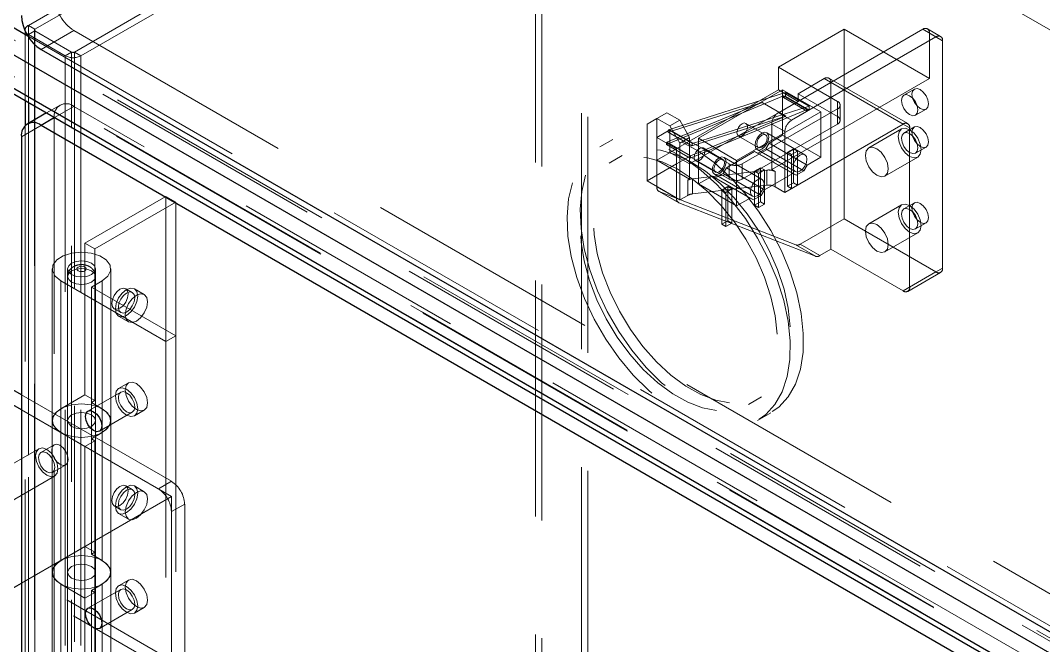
# Model space of a CAD drawing. Header units: millimetres. Extents: x 108 to 5832, y 144 to 4056.
# Drawn here: x 4490.5 to 4600.6, y 3018.4 to 3085.7 of the extents above; entities that cross this region are included whole.
import ezdxf

# ---------------------------------------------------------------- set-up
doc = ezdxf.new("R2010")
doc.units = ezdxf.units.MM
doc.header["$LTSCALE"] = 20
doc.linetypes.add('HIDDEN', pattern=[1.905, 1.27, -0.635])

msp = doc.modelspace()

# ---------------------------------------------------------------- linework, layer by layer
at = {"color": 1, "linetype": 'HIDDEN', "lineweight": 18}
for p, q in [((5280.16, 2692.82), (4363.46, 3222.02)), ((5214.25, 2665.06), (4302.79, 3191.24)), ((4302.93, 3191.48), (5214.4, 2665.31)), ((4302.79, 3187.65), (5214.25, 2661.47)), ((4302.83, 3187.56), (5214.3, 2661.38)), ((5214.4, 2661.39), (4302.93, 3187.57)), ((5214.4, 2660.08), (4302.23, 3186.67)), ((4545.9, 3116.7), (4491.31, 3085.19)), ((4546.6, 3116.29), (4492.02, 3084.78)), ((4545.9, 2994.22), (4545.9, 3116.7)), ((4546.6, 2993.81), (4546.6, 3116.29)), ((4496.26, 3082.33), (4550.85, 3113.84)), ((4496.96, 3081.92), (4551.55, 3113.44)), ((4550.85, 3113.84), (4550.85, 2991.36)), ((4551.55, 3113.44), (4551.55, 2990.95)), ((4363.46, 3099.54), (5280.16, 2570.34)), ((4364.17, 3097.82), (5280.16, 2569.03)), ((5280.16, 2565.11), (4364.17, 3093.9)), ((5280.16, 2563.81), (4363.46, 3093)), ((4490.96, 3084.7), (4490.96, 3077.11)), ((4492.02, 3084.78), (4491.31, 3085.19)), ((4491.31, 2962.71), (4491.31, 3085.19)), ((4492.02, 3084.62), (4491.31, 3084.21)), ((4491.96, 3084.7), (4491.96, 2962.22)), ((4492.02, 2962.3), (4492.02, 3084.78)), ((4495.97, 3082.33), (4492.02, 3084.62)), ((4492.02, 3084.62), (4492.02, 2962.13)), ((4492.69, 3082.6), (4496.22, 3084.64)), ((4496.22, 3084.64), (4668.76, 2985.04)), ((4579.13, 3084.78), (4572.06, 3080.7)), ((4587.62, 3084.78), (4572.06, 3075.8)), ((4579.13, 3084.78), (4588.32, 3079.47)), ((4579.13, 3084.78), (4579.13, 3064.36)), ((4589.03, 3083.96), (4587.62, 3084.78)), ((4589.53, 3084.01), (4588.12, 3084.83)), ((4588.32, 3084.37), (4589.74, 3083.55)), ((4588.32, 3079.47), (4588.32, 3084.37)), ((4491.24, 3084.08), (4666.66, 2982.82)), ((4495.27, 3081.92), (4491.31, 3084.21)), ((4491.31, 3084.21), (4491.31, 3076.9)), ((4573.47, 3074.98), (4589.03, 3083.96)), ((4589.74, 3083.55), (4589.74, 3059.06)), ((4495.97, 3082.33), (4495.27, 3081.92)), ((4495.97, 2959.85), (4495.97, 3082.33)), ((4496.26, 3082.33), (4496.96, 3081.92)), ((4496.26, 3082.33), (4496.26, 2959.85)), ((4495.27, 3081.92), (4495.27, 2959.44)), ((4496.96, 3081.92), (4496.96, 2959.44)), ((4578.42, 3077.02), (4572.06, 3080.7)), ((4572.06, 3078.25), (4572.06, 3080.7)), ((4588.32, 3079.47), (4571.35, 3069.67)), ((4577.01, 3079.47), (4574.18, 3077.84)), ((4577.01, 3079.47), (4585.49, 3074.57)), ((4585.99, 3074.62), (4577.51, 3079.52)), ((4577.72, 3061.1), (4577.72, 3079.06)), ((4586.2, 3074.16), (4577.72, 3079.06)), ((4560.25, 3073.96), (4572.84, 3077.96)), ((4572.06, 3078.25), (4560.39, 3071.51)), ((4563.47, 3073.04), (4572.52, 3078.27)), ((4574.18, 3077.02), (4572.06, 3078.25)), ((4572.52, 3078.27), (4576.62, 3075.9)), ((4572.52, 3078.27), (4572.52, 3073.37)), ((4572.84, 3077.96), (4575.38, 3076.49)), ((4572.84, 3077.96), (4572.84, 3077.55)), ((4574.18, 3077.02), (4574.18, 3077.84)), ((4578.42, 3075.39), (4574.18, 3077.84)), ((4586.71, 3078.35), (4585.58, 3077.7)), ((4572.63, 3077.62), (4560.03, 3072.37)), ((4560.06, 3072.62), (4570.32, 3076.91)), ((4570.32, 3076.91), (4560.2, 3073.69)), ((4574.18, 3077.02), (4562.51, 3070.29)), ((4572.87, 3075.44), (4570.32, 3076.91)), ((4572.63, 3077.43), (4572.63, 3077.62)), ((4572.63, 3077.62), (4575.17, 3076.15)), ((4572.84, 3077.55), (4572.63, 3077.43)), ((4572.63, 3077.43), (4575.17, 3075.96)), ((4572.84, 3077.55), (4575.38, 3076.08)), ((4578.42, 3075.39), (4578.42, 3077.02)), ((4494.72, 3076.62), (4493.26, 3075.78)), ((4496.22, 3076.47), (4494.14, 3075.27)), ((4668.76, 2976.87), (4496.22, 3076.47)), ((4560.04, 3075.8), (4558.98, 3075.19)), ((4558.98, 3075.19), (4560.04, 3075.8)), ((4561.45, 3074.98), (4560.04, 3075.8)), ((4575.17, 3076.15), (4562.58, 3070.9)), ((4562.8, 3072.49), (4575.38, 3076.49)), ((4567.57, 3070.67), (4576.62, 3075.9)), ((4568.17, 3070.29), (4578.42, 3076.2)), ((4572.06, 3075.8), (4573.47, 3074.98)), ((4575.17, 3075.96), (4575.17, 3076.15)), ((4575.38, 3076.08), (4575.17, 3075.96)), ((4575.38, 3076.49), (4575.38, 3076.08)), ((4576.62, 3075.9), (4576.62, 3071)), ((4578.42, 3076.2), (4578.42, 3074.57)), ((4578.72, 3074.98), (4578.72, 3076.61)), ((4586.83, 3075.53), (4587.96, 3076.18)), ((4490.57, 3073.21), (4494.1, 3075.25)), ((4491.31, 3074.65), (4491.31, 2961.73)), ((4494.1, 3075.25), (4494.1, 2959.3)), ((4558.98, 3075.19), (4557.92, 3074.57)), ((4557.92, 3074.57), (4558.98, 3075.19)), ((4557.92, 3074.57), (4557.92, 3068.45)), ((4558.98, 3075.19), (4560.39, 3074.37)), ((4558.98, 3075.19), (4558.98, 3070.69)), ((4560.39, 3074.37), (4561.45, 3074.98)), ((4561.45, 3074.98), (4562.51, 3073.14)), ((4562.6, 3071.16), (4572.87, 3075.44)), ((4572.87, 3075.44), (4562.75, 3072.23)), ((4568.17, 3068.65), (4578.42, 3074.57)), ((4570.69, 3073.43), (4568.57, 3074.65)), ((4572.77, 3073.76), (4571.35, 3074.57)), ((4571.35, 3069.67), (4571.35, 3074.57)), ((4585.49, 3074.57), (4572.77, 3067.22)), ((4490.96, 3074.4), (4490.96, 2962.22)), ((4560.39, 3073.96), (4558.98, 3073.14)), ((4560.2, 3073.69), (4560.25, 3073.96)), ((4560.2, 3073.69), (4562.75, 3072.23)), ((4560.25, 3073.96), (4562.8, 3072.49)), ((4561.45, 3072.53), (4560.39, 3074.37)), ((4560.39, 3073.96), (4566.76, 3070.29)), ((4560.39, 3071.51), (4560.39, 3073.96)), ((4574.92, 3071.28), (4570.82, 3073.64)), ((4572.52, 3073.37), (4571.07, 3072.53)), ((4572.52, 3073.37), (4576.62, 3071)), ((4572.77, 3067.22), (4572.77, 3073.76)), ((4585.33, 3074.05), (4581.79, 3072)), ((4586.71, 3074.27), (4585.58, 3073.61)), ((4586.2, 3057.02), (4586.2, 3074.16)), ((4554.25, 3072.93), (4552.83, 3072.12)), ((4561.1, 3071.92), (4558.98, 3073.14)), ((4560.03, 3072.37), (4560.06, 3072.62)), ((4560.03, 3072.37), (4562.58, 3070.9)), ((4560.06, 3072.62), (4562.6, 3071.16)), ((4562.51, 3073.14), (4561.45, 3072.53)), ((4561.45, 3072.53), (4561.45, 3066.41)), ((4562.51, 3073.14), (4562.51, 3068.65)), ((4562.75, 3072.23), (4562.8, 3072.49)), ((4563.47, 3073.04), (4567.57, 3070.67)), ((4563.47, 3068.14), (4563.47, 3073.04)), ((4567.77, 3073.27), (4569.89, 3072.04)), ((4571.07, 3072.53), (4570.72, 3071.92)), ((4575.17, 3070.16), (4571.07, 3072.53)), ((4555.25, 3071.2), (4553.83, 3070.38)), ((4558.98, 3070.69), (4561.1, 3071.92)), ((4560.39, 3071.51), (4562.51, 3070.29)), ((4561.1, 3071.92), (4561.1, 3070.29)), ((4562.58, 3070.9), (4562.6, 3071.16)), ((4566.1, 3070.77), (4563.97, 3072)), ((4569.51, 3071.63), (4566.47, 3069.88)), ((4573.62, 3069.26), (4569.51, 3071.63)), ((4569.87, 3071.43), (4569.51, 3071.63)), ((4569.77, 3071.83), (4573.87, 3069.46)), ((4570.72, 3071.92), (4569.87, 3071.43)), ((4573.97, 3069.06), (4569.87, 3071.43)), ((4574.82, 3069.55), (4570.72, 3071.92)), ((4573.05, 3071.55), (4573.69, 3071.92)), ((4573.05, 3067.88), (4573.05, 3071.55)), ((4573.05, 3071.55), (4573.47, 3071.31)), ((4573.47, 3071.31), (4574.11, 3071.67)), ((4573.47, 3067.63), (4573.47, 3071.31)), ((4573.69, 3071.92), (4573.69, 3068.24)), ((4573.69, 3071.92), (4574.11, 3071.67)), ((4574.11, 3071.67), (4574.11, 3068)), ((4586.83, 3071.45), (4587.96, 3072.1)), ((4561.1, 3070.29), (4557.92, 3068.45)), ((4562.51, 3068.65), (4558.98, 3070.69)), ((4558.98, 3070.69), (4558.98, 3067.81)), ((4562.51, 3071.1), (4561.1, 3070.29)), ((4561.1, 3066.58), (4561.1, 3070.29)), ((4562.51, 3071.1), (4566.76, 3068.65)), ((4563.17, 3070.61), (4565.3, 3069.39)), ((4570.32, 3068.62), (4566.22, 3070.99)), ((4566.76, 3070.29), (4566.76, 3068.65)), ((4567.57, 3065.77), (4567.57, 3070.67)), ((4568.17, 3068.65), (4568.17, 3070.29)), ((4575.17, 3070.16), (4574.82, 3069.55)), ((4576.62, 3071), (4575.17, 3070.16)), ((4583.54, 3068.97), (4587.08, 3071.01)), ((4562.81, 3068.69), (4570.83, 3069.61)), ((4564.92, 3068.98), (4563.47, 3068.14)), ((4569.02, 3066.61), (4564.92, 3068.98)), ((4565.27, 3068.77), (4564.92, 3068.98)), ((4565.17, 3069.17), (4569.27, 3066.8)), ((4566.12, 3069.26), (4565.27, 3068.77)), ((4566.47, 3069.88), (4566.12, 3069.26)), ((4570.22, 3066.9), (4566.12, 3069.26)), ((4570.57, 3067.51), (4566.47, 3069.88)), ((4569.51, 3069.51), (4570.15, 3069.88)), ((4569.51, 3065.84), (4569.51, 3069.51)), ((4569.51, 3069.51), (4569.94, 3069.26)), ((4569.94, 3069.26), (4570.57, 3069.63)), ((4569.94, 3065.59), (4569.94, 3069.26)), ((4570.15, 3069.88), (4570.15, 3066.2)), ((4570.15, 3069.88), (4570.57, 3069.63)), ((4570.57, 3069.63), (4570.57, 3065.96)), ((4573.62, 3069.26), (4570.57, 3067.51)), ((4570.83, 3067.98), (4570.83, 3069.61)), ((4571.35, 3069.67), (4571.73, 3069.46)), ((4571.73, 3069.46), (4571.73, 3067.82)), ((4573.97, 3069.06), (4573.62, 3069.26)), ((4574.82, 3069.55), (4573.97, 3069.06)), ((4557.92, 3068.45), (4561.45, 3066.41)), ((4562.3, 3068.53), (4562.51, 3068.65)), ((4562.3, 3066.9), (4562.3, 3068.53)), ((4562.81, 3068.69), (4562.81, 3067.05)), ((4570.83, 3067.98), (4562.81, 3067.05)), ((4563.47, 3068.14), (4567.57, 3065.77)), ((4569.37, 3066.41), (4565.27, 3068.77)), ((4565.98, 3067.47), (4566.61, 3067.84)), ((4566.61, 3067.84), (4566.61, 3064.16)), ((4566.61, 3067.84), (4567.04, 3067.59)), ((4572.77, 3067.22), (4571.73, 3067.82)), ((4573.69, 3068.24), (4573.05, 3067.88)), ((4573.05, 3067.88), (4573.47, 3067.63)), ((4574.11, 3068), (4573.47, 3067.63)), ((4573.69, 3068.24), (4574.11, 3068)), ((4506.12, 3066.79), (4497.39, 3061.75)), ((4506.12, 3066.79), (4507.18, 3066.18)), ((4506.12, 3051.16), (4506.12, 3066.79)), ((4558.98, 3067.81), (4561.1, 3066.58)), ((4559.19, 3067.35), (4561.31, 3066.13)), ((4561.35, 3066.1), (4559.23, 3067.33)), ((4573.95, 3061.56), (4559.23, 3067.33)), ((4562.3, 3066.9), (4561.45, 3066.41)), ((4565.98, 3063.79), (4565.98, 3067.47)), ((4565.98, 3067.47), (4566.4, 3067.22)), ((4566.4, 3067.22), (4567.04, 3067.59)), ((4566.4, 3063.55), (4566.4, 3067.22)), ((4567.04, 3067.59), (4567.04, 3063.92)), ((4570.22, 3066.9), (4569.37, 3066.41)), ((4570.57, 3067.51), (4570.22, 3066.9)), ((4507.18, 3066.18), (4498.45, 3061.14)), ((4507.18, 3051.77), (4507.18, 3066.18)), ((4576.07, 3060.34), (4561.35, 3066.1)), ((4569.02, 3066.61), (4567.57, 3065.77)), ((4569.37, 3066.41), (4569.02, 3066.61)), ((4570.15, 3066.2), (4569.51, 3065.84)), ((4569.51, 3065.84), (4569.94, 3065.59)), ((4570.57, 3065.96), (4569.94, 3065.59)), ((4570.15, 3066.2), (4570.57, 3065.96)), ((4585.33, 3065.88), (4581.79, 3063.84)), ((4586.71, 3066.1), (4585.58, 3065.45)), ((4566.61, 3064.16), (4565.98, 3063.79)), ((4565.98, 3063.79), (4566.4, 3063.55)), ((4567.04, 3063.92), (4566.4, 3063.55)), ((4566.61, 3064.16), (4567.04, 3063.92)), ((4579.13, 3064.36), (4574.4, 3061.64)), ((4579.13, 3064.36), (4589.03, 3058.65)), ((4586.83, 3063.28), (4587.96, 3063.93)), ((4583.54, 3060.81), (4587.08, 3062.85)), ((4497.39, 3061.75), (4498.45, 3061.14)), ((4497.39, 3061.75), (4497.39, 3045.42)), ((4573.95, 3061.56), (4576.07, 3060.34)), ((4576.53, 3060.41), (4574.4, 3061.64)), ((4498.45, 3061.14), (4498.45, 3044.81)), ((4576.53, 3060.41), (4577.72, 3061.1)), ((4577.72, 3061.1), (4585.49, 3056.61)), ((4586.2, 3057.02), (4589.74, 3059.06)), ((4493.89, 3058.98), (4493.89, 3042.65)), ((4495.54, 3058.98), (4495.54, 3042.65)), ((4495.54, 3058.16), (4495.54, 2978.14)), ((4498.54, 3042.65), (4498.54, 3058.98)), ((4498.54, 2978.14), (4498.54, 3058.16)), ((4500.19, 3042.65), (4500.19, 3058.98)), ((4589.03, 3058.65), (4585.49, 3056.61)), ((4585.99, 3056.56), (4589.53, 3058.6)), ((4494.81, 3041.36), (4494.81, 3057.69)), ((4494.81, 3057.69), (4506.12, 3051.16)), ((4498.1, 3057.02), (4499.26, 3057.69)), ((4498.1, 3057.02), (4507.18, 3051.77)), ((4498.1, 3040.69), (4498.1, 3057.02)), ((4499.26, 3057.69), (4499.26, 3041.36)), ((4502.5, 3056.45), (4501.8, 3056.85)), ((4503.79, 3056.22), (4502.73, 3056.84)), ((4500.55, 3054.69), (4501.25, 3054.28)), ((4501.03, 3053.89), (4502.09, 3053.28)), ((4506.12, 3051.16), (4507.18, 3051.77)), ((4507.18, 3051.77), (4507.18, 2970.12)), ((4506.12, 3051.16), (4506.12, 2969.51)), ((4502.09, 3046.71), (4501.03, 3046.1)), ((4506.72, 3036.11), (4490.57, 3045.44)), ((4497.39, 3045.42), (4494.81, 3043.93)), ((4497.39, 3045.42), (4498.45, 3044.81)), ((4501.25, 3045.71), (4497.72, 3043.67)), ((4498.45, 3044.81), (4498.1, 3044.61)), ((4568.83, 3044.4), (4570.24, 3045.22)), ((4506.72, 3034.48), (4490.57, 3043.81)), ((4505.31, 3035.29), (4490.57, 3043.81)), ((4494.81, 3043.93), (4494.81, 3027.6)), ((4498.1, 3044.61), (4499.26, 3043.93)), ((4499.26, 3027.6), (4499.26, 3043.93)), ((4502.73, 3043.16), (4503.79, 3043.77)), ((4493.89, 3042.65), (4493.89, 3026.32)), ((4495.54, 3042.65), (4495.54, 3026.32)), ((4498.54, 3026.32), (4498.54, 3042.65)), ((4498.97, 3041.5), (4502.5, 3043.55)), ((4500.19, 3026.32), (4500.19, 3042.65)), ((4569.83, 3042.67), (4571.24, 3043.49)), ((4497.39, 3039.87), (4494.81, 3041.36)), ((4497.39, 3039.87), (4498.45, 3040.48)), ((4498.1, 3040.69), (4499.26, 3041.36)), ((4498.45, 3040.48), (4498.1, 3040.69)), ((4498.1, 3040.69), (4498.1, 3028.28)), ((4498.45, 3024.15), (4498.45, 3040.48)), ((4492.44, 3039.62), (4477.16, 3030.81)), ((4494.08, 3040.05), (4492.66, 3039.23)), ((4497.39, 3023.54), (4497.39, 3039.87)), ((4493.91, 3037.07), (4495.33, 3037.89)), ((4478.86, 3027.86), (4494.14, 3036.68)), ((4505.31, 3035.29), (4506.72, 3036.11)), ((4502.5, 3035.22), (4501.8, 3035.62)), ((4503.79, 3034.99), (4502.73, 3035.61)), ((4490.57, 3025.15), (4506.72, 3034.48)), ((4506.72, 2977.32), (4506.72, 3034.48)), ((4500.55, 3033.46), (4501.25, 3033.05)), ((4501.03, 3032.66), (4502.09, 3032.05)), ((4508.14, 3033.66), (4506.72, 3032.85)), ((4506.72, 3032.85), (4506.72, 2993.65)), ((4508.14, 3033.66), (4508.14, 2994.47)), ((4494.81, 3027.6), (4497.39, 3029.09)), ((4497.39, 3029.09), (4498.45, 3028.48)), ((4498.1, 3028.28), (4498.45, 3028.48)), ((4498.1, 3028.28), (4499.26, 3027.6)), ((4493.89, 3026.32), (4493.89, 3009.99)), ((4495.54, 3026.32), (4495.54, 3009.99)), ((4498.54, 3009.99), (4498.54, 3026.32)), ((4500.19, 3009.99), (4500.19, 3026.32)), ((4494.81, 3008.7), (4494.81, 3025.03)), ((4494.81, 3025.03), (4497.39, 3023.54)), ((4498.1, 3024.36), (4499.26, 3025.03)), ((4499.26, 3025.03), (4499.26, 3008.7)), ((4502.09, 3025.48), (4501.03, 3024.87)), ((4497.39, 3023.54), (4498.45, 3024.15)), ((4501.25, 3024.48), (4497.72, 3022.44)), ((4498.1, 3024.36), (4498.45, 3024.15)), ((4498.1, 3008.03), (4498.1, 3024.36)), ((4498.45, 3024.15), (4498.45, 3012.15)), ((4497.39, 3023.54), (4497.39, 3012.76)), ((4498.97, 3020.27), (4502.5, 3022.32)), ((4502.73, 3021.93), (4503.79, 3022.54))]:
    msp.add_line(p, q, dxfattribs=at)
at = {"color": 7, "linetype": 'Continuous', "lineweight": 25}
for p, q in [((4300.95, 3190.99), (5213.12, 2664.41)), ((4300.95, 3187.4), (5213.12, 2660.82)), ((4301.33, 3186.58), (5213.5, 2659.99)), ((4492.69, 3082.6), (4665.22, 2982.99)), ((4490.96, 3077.11), (4490.96, 3074.4)), ((4493.26, 3075.78), (4491.19, 3074.58)), ((4665.22, 2974.83), (4492.69, 3074.43)), ((4490.57, 3073.21), (4490.57, 2957.26)), ((4490.57, 3045.44), (4488.44, 3046.66)), ((4490.57, 3043.81), (4488.44, 3045.03)), ((4489.05, 3024.27), (4490.57, 3025.15))]:
    msp.add_line(p, q, dxfattribs=at)
at = {"color": 8, "linetype": 'Continuous', "lineweight": 25}
for p, q in [((4484.23, 3088.13), (4491.24, 3084.08)), ((4491.31, 3076.9), (4491.31, 3074.65)), ((4494.14, 3075.27), (4492.69, 3074.43))]:
    msp.add_line(p, q, dxfattribs=at)
at = {"color": 1, "linetype": 'HIDDEN', "lineweight": 18, "flags": 128}
for points in [[(4587.09, 3076.1), (4587.02, 3076.53), (4586.83, 3076.97), (4586.54, 3077.36), (4586.2, 3077.63), (4585.86, 3077.75), (4585.58, 3077.7), (4585.39, 3077.47), (4585.32, 3077.12), (4585.39, 3076.69), (4585.58, 3076.25), (4585.86, 3075.86), (4586.2, 3075.59), (4586.54, 3075.47), (4586.83, 3075.53), (4587.02, 3075.75), (4587.09, 3076.1)], [(4588.22, 3076.76), (4588.15, 3077.18), (4587.96, 3077.63), (4587.67, 3078.01), (4587.33, 3078.29), (4586.99, 3078.4), (4586.71, 3078.35), (4586.52, 3078.13), (4586.45, 3077.78), (4586.52, 3077.35), (4586.71, 3076.9), (4586.99, 3076.52), (4587.33, 3076.25), (4587.67, 3076.13), (4587.96, 3076.18), (4588.15, 3076.4), (4588.22, 3076.76)], [(4567.6, 3073.63), (4567.65, 3073.91), (4567.77, 3074.19), (4567.95, 3074.44), (4568.17, 3074.61), (4568.39, 3074.69), (4568.57, 3074.65), (4568.69, 3074.51), (4568.74, 3074.29), (4568.69, 3074.01), (4568.57, 3073.73), (4568.39, 3073.48), (4568.17, 3073.31), (4567.95, 3073.23), (4567.77, 3073.27), (4567.65, 3073.41), (4567.6, 3073.63)], [(4574.75, 3052.03), (4574.53, 3054.17), (4574.05, 3056.4), (4573.34, 3058.66), (4572.4, 3060.92), (4571.25, 3063.11), (4569.92, 3065.2), (4568.44, 3067.15), (4566.84, 3068.9), (4565.15, 3070.42), (4563.41, 3071.69), (4561.65, 3072.66), (4559.92, 3073.33), (4558.25, 3073.68), (4556.68, 3073.7), (4555.23, 3073.38), (4553.94, 3072.74), (4552.85, 3071.8), (4551.96, 3070.56), (4551.3, 3069.06), (4550.89, 3067.33), (4550.73, 3065.41), (4550.82, 3063.33), (4551.17, 3061.14), (4551.77, 3058.89), (4552.6, 3056.63), (4553.64, 3054.39), (4554.88, 3052.25), (4556.29, 3050.22), (4557.84, 3048.37), (4559.49, 3046.73), (4561.21, 3045.33), (4562.96, 3044.21), (4564.71, 3043.38), (4566.41, 3042.87), (4568.04, 3042.69), (4569.56, 3042.84), (4570.93, 3043.32), (4572.12, 3044.11), (4573.12, 3045.2), (4573.89, 3046.58), (4574.43, 3048.19), (4574.72, 3050.03), (4574.75, 3052.03)], [(4569.55, 3072.31), (4569.61, 3072.67), (4569.77, 3073.04), (4570.01, 3073.36), (4570.29, 3073.59), (4570.58, 3073.69), (4570.82, 3073.64), (4570.98, 3073.46), (4571.03, 3073.16), (4570.98, 3072.8), (4570.82, 3072.43), (4570.58, 3072.11), (4570.29, 3071.88), (4570.01, 3071.78), (4569.77, 3071.83), (4569.61, 3072.01), (4569.55, 3072.31)], [(4570.86, 3073.06), (4570.81, 3073.29), (4570.69, 3073.43), (4570.51, 3073.46), (4570.29, 3073.39), (4570.08, 3073.21), (4569.89, 3072.97), (4569.77, 3072.68), (4569.73, 3072.41), (4569.77, 3072.18), (4569.89, 3072.04), (4570.08, 3072.01), (4570.29, 3072.08), (4570.51, 3072.26), (4570.69, 3072.5), (4570.81, 3072.79), (4570.86, 3073.06)], [(4587.44, 3071.82), (4587.34, 3072.42), (4587.08, 3073.04), (4586.68, 3073.58), (4586.2, 3073.96), (4585.73, 3074.12), (4585.33, 3074.05), (4585.06, 3073.74), (4584.96, 3073.24), (4585.06, 3072.64), (4585.33, 3072.02), (4585.73, 3071.48), (4586.2, 3071.1), (4586.68, 3070.94), (4587.08, 3071.01), (4587.34, 3071.32), (4587.44, 3071.82)], [(4587.09, 3072.02), (4587.02, 3072.45), (4586.83, 3072.89), (4586.54, 3073.28), (4586.2, 3073.55), (4585.86, 3073.67), (4585.58, 3073.61), (4585.39, 3073.39), (4585.32, 3073.04), (4585.39, 3072.61), (4585.58, 3072.17), (4585.86, 3071.78), (4586.2, 3071.51), (4586.54, 3071.39), (4586.83, 3071.45), (4587.02, 3071.67), (4587.09, 3072.02)], [(4588.22, 3072.67), (4588.15, 3073.1), (4587.96, 3073.54), (4587.67, 3073.93), (4587.33, 3074.2), (4586.99, 3074.32), (4586.71, 3074.27), (4586.52, 3074.04), (4586.45, 3073.69), (4586.52, 3073.26), (4586.71, 3072.82), (4586.99, 3072.44), (4587.33, 3072.16), (4587.67, 3072.04), (4587.96, 3072.1), (4588.15, 3072.32), (4588.22, 3072.67)], [(4573.33, 3051.22), (4573.11, 3053.36), (4572.64, 3055.58), (4571.92, 3057.85), (4570.98, 3060.1), (4569.83, 3062.3), (4568.51, 3064.39), (4567.03, 3066.33), (4565.42, 3068.08), (4563.73, 3069.61), (4561.99, 3070.87), (4560.24, 3071.85), (4558.51, 3072.52), (4556.84, 3072.86), (4555.26, 3072.88), (4553.82, 3072.57), (4552.53, 3071.93), (4551.43, 3070.98), (4550.54, 3069.75), (4549.89, 3068.25), (4549.47, 3066.52), (4549.31, 3064.59), (4549.41, 3062.51), (4549.76, 3060.32), (4550.35, 3058.07), (4551.18, 3055.81), (4552.23, 3053.58), (4553.47, 3051.43), (4554.88, 3049.41), (4556.42, 3047.55), (4558.07, 3045.91), (4559.79, 3044.51), (4561.55, 3043.39), (4563.29, 3042.57), (4565, 3042.06), (4566.63, 3041.87), (4568.14, 3042.02), (4569.51, 3042.5), (4570.71, 3043.29), (4571.7, 3044.39), (4572.48, 3045.76), (4573.01, 3047.38), (4573.3, 3049.21), (4573.33, 3051.22)], [(4573.34, 3052.76), (4573.12, 3054.74), (4572.67, 3056.81), (4571.98, 3058.9), (4571.08, 3060.98), (4569.98, 3063), (4568.71, 3064.9), (4567.3, 3066.64), (4565.78, 3068.19), (4564.2, 3069.51), (4562.57, 3070.55), (4560.96, 3071.31), (4559.38, 3071.77), (4557.89, 3071.9), (4556.5, 3071.72), (4555.27, 3071.21), (4554.21, 3070.41), (4553.35, 3069.31), (4552.71, 3067.96), (4552.3, 3066.38), (4552.14, 3064.6), (4552.23, 3062.68), (4552.56, 3060.65), (4553.14, 3058.57), (4553.94, 3056.47), (4554.94, 3054.42), (4556.13, 3052.46), (4557.47, 3050.63), (4558.94, 3048.97), (4560.49, 3047.54), (4562.1, 3046.35), (4563.73, 3045.45), (4565.33, 3044.84), (4566.87, 3044.54), (4568.31, 3044.57), (4569.62, 3044.92), (4570.78, 3045.57), (4571.74, 3046.53), (4572.49, 3047.75), (4573.02, 3049.22), (4573.3, 3050.91), (4573.34, 3052.76)], [(4563.01, 3070.98), (4563.05, 3071.25), (4563.17, 3071.54), (4563.36, 3071.78), (4563.57, 3071.96), (4563.79, 3072.03), (4563.97, 3072), (4564.1, 3071.86), (4564.14, 3071.63), (4564.1, 3071.36), (4563.97, 3071.07), (4563.79, 3070.83), (4563.57, 3070.65), (4563.36, 3070.58), (4563.17, 3070.61), (4563.05, 3070.75), (4563.01, 3070.98)], [(4573.65, 3069.94), (4573.71, 3070.3), (4573.87, 3070.67), (4574.11, 3071), (4574.39, 3071.22), (4574.68, 3071.32), (4574.92, 3071.28), (4575.08, 3071.09), (4575.14, 3070.8), (4575.08, 3070.43), (4574.92, 3070.06), (4574.68, 3069.74), (4574.39, 3069.51), (4574.11, 3069.41), (4573.87, 3069.46), (4573.71, 3069.64), (4573.65, 3069.94)], [(4583.9, 3069.77), (4583.81, 3070.38), (4583.54, 3070.99), (4583.14, 3071.54), (4582.67, 3071.92), (4582.19, 3072.08), (4581.79, 3072), (4581.52, 3071.7), (4581.43, 3071.2), (4581.52, 3070.6), (4581.79, 3069.98), (4582.19, 3069.44), (4582.67, 3069.06), (4583.14, 3068.9), (4583.54, 3068.97), (4583.81, 3069.28), (4583.9, 3069.77)], [(4571.92, 3051.94), (4571.71, 3053.93), (4571.25, 3055.99), (4570.57, 3058.08), (4569.66, 3060.16), (4568.56, 3062.18), (4567.29, 3064.08), (4565.88, 3065.83), (4564.37, 3067.37), (4562.78, 3068.69), (4561.16, 3069.74), (4559.54, 3070.5), (4557.97, 3070.95), (4556.47, 3071.09), (4555.09, 3070.9), (4553.85, 3070.4), (4552.79, 3069.59), (4551.93, 3068.5), (4551.29, 3067.14), (4550.89, 3065.56), (4550.73, 3063.79), (4550.82, 3061.86), (4551.15, 3059.84), (4551.72, 3057.75), (4552.52, 3055.66), (4553.53, 3053.6), (4554.71, 3051.64), (4556.06, 3049.81), (4557.52, 3048.16), (4559.08, 3046.72), (4560.69, 3045.54), (4562.31, 3044.63), (4563.91, 3044.02), (4565.45, 3043.73), (4566.9, 3043.75), (4568.21, 3044.1), (4569.36, 3044.76), (4570.33, 3045.71), (4571.08, 3046.94), (4571.6, 3048.41), (4571.89, 3050.09), (4571.92, 3051.94)], [(4564.95, 3069.65), (4565.01, 3070.01), (4565.17, 3070.38), (4565.41, 3070.71), (4565.7, 3070.94), (4565.98, 3071.04), (4566.22, 3070.99), (4566.38, 3070.81), (4566.44, 3070.51), (4566.38, 3070.15), (4566.22, 3069.78), (4565.98, 3069.45), (4565.7, 3069.22), (4565.41, 3069.13), (4565.17, 3069.17), (4565.01, 3069.36), (4564.95, 3069.65)], [(4566.26, 3070.41), (4566.22, 3070.63), (4566.1, 3070.77), (4565.91, 3070.81), (4565.7, 3070.73), (4565.48, 3070.56), (4565.3, 3070.31), (4565.17, 3070.03), (4565.13, 3069.75), (4565.17, 3069.53), (4565.3, 3069.39), (4565.48, 3069.35), (4565.7, 3069.43), (4565.91, 3069.6), (4566.1, 3069.85), (4566.22, 3070.13), (4566.26, 3070.41)], [(4569.05, 3067.28), (4569.11, 3067.65), (4569.27, 3068.02), (4569.51, 3068.34), (4569.8, 3068.57), (4570.08, 3068.67), (4570.32, 3068.62), (4570.48, 3068.44), (4570.54, 3068.14), (4570.48, 3067.78), (4570.32, 3067.41), (4570.08, 3067.09), (4569.8, 3066.86), (4569.51, 3066.76), (4569.27, 3066.8), (4569.11, 3066.99), (4569.05, 3067.28)], [(4587.44, 3063.65), (4587.34, 3064.25), (4587.08, 3064.87), (4586.68, 3065.41), (4586.2, 3065.79), (4585.73, 3065.96), (4585.33, 3065.88), (4585.06, 3065.57), (4584.96, 3065.08), (4585.06, 3064.48), (4585.33, 3063.86), (4585.73, 3063.32), (4586.2, 3062.94), (4586.68, 3062.77), (4587.08, 3062.85), (4587.34, 3063.16), (4587.44, 3063.65)], [(4588.22, 3064.51), (4588.15, 3064.94), (4587.96, 3065.38), (4587.67, 3065.77), (4587.33, 3066.04), (4586.99, 3066.16), (4586.71, 3066.1), (4586.52, 3065.88), (4586.45, 3065.53), (4586.52, 3065.1), (4586.71, 3064.66), (4586.99, 3064.27), (4587.33, 3064), (4587.67, 3063.88), (4587.96, 3063.93), (4588.15, 3064.16), (4588.22, 3064.51)], [(4587.09, 3063.85), (4587.02, 3064.28), (4586.83, 3064.73), (4586.54, 3065.11), (4586.2, 3065.39), (4585.86, 3065.5), (4585.58, 3065.45), (4585.39, 3065.23), (4585.32, 3064.87), (4585.39, 3064.45), (4585.58, 3064), (4585.86, 3063.62), (4586.2, 3063.34), (4586.54, 3063.23), (4586.83, 3063.28), (4587.02, 3063.5), (4587.09, 3063.85)], [(4583.9, 3061.61), (4583.81, 3062.21), (4583.54, 3062.83), (4583.14, 3063.37), (4582.67, 3063.75), (4582.19, 3063.92), (4581.79, 3063.84), (4581.52, 3063.53), (4581.43, 3063.04), (4581.52, 3062.44), (4581.79, 3061.82), (4582.19, 3061.28), (4582.67, 3060.89), (4583.14, 3060.73), (4583.54, 3060.81), (4583.81, 3061.12), (4583.9, 3061.61)], [(4494.81, 3057.69), (4494.2, 3058.19), (4493.91, 3058.77), (4493.96, 3059.38), (4494.37, 3059.95), (4495.07, 3060.4), (4496, 3060.69), (4497.04, 3060.8), (4498.08, 3060.69), (4499, 3060.4), (4499.7, 3059.95), (4500.11, 3059.38), (4500.17, 3058.77), (4499.87, 3058.19), (4499.26, 3057.69)], [(4495.97, 3059.59), (4495.65, 3059.31), (4495.54, 3058.98), (4495.65, 3058.65), (4495.97, 3058.37), (4496.46, 3058.18), (4497.04, 3058.11), (4497.61, 3058.18), (4498.1, 3058.37), (4498.42, 3058.65), (4498.54, 3058.98), (4498.42, 3059.31), (4498.1, 3059.59), (4497.61, 3059.78), (4497.04, 3059.84), (4496.46, 3059.78), (4495.97, 3059.59)], [(4498.1, 3058.77), (4498.42, 3058.49), (4498.54, 3058.16), (4498.42, 3057.83), (4498.1, 3057.55), (4497.61, 3057.36), (4497.04, 3057.3), (4496.46, 3057.36), (4495.97, 3057.55), (4495.65, 3057.83), (4495.54, 3058.16), (4495.65, 3058.49), (4495.97, 3058.77), (4496.46, 3058.96), (4497.04, 3059.03), (4497.61, 3058.96), (4498.1, 3058.77)], [(4497.39, 3058.77), (4497.23, 3058.71), (4497.04, 3058.69), (4496.84, 3058.71), (4496.68, 3058.77), (4496.57, 3058.87), (4496.54, 3058.98), (4496.57, 3059.09), (4496.68, 3059.18), (4496.84, 3059.24), (4497.04, 3059.27), (4497.23, 3059.24), (4497.39, 3059.18), (4497.5, 3059.09), (4497.54, 3058.98), (4497.5, 3058.87), (4497.39, 3058.77)], [(4501.17, 3056.79), (4500.83, 3056.52), (4500.55, 3056.13), (4500.36, 3055.69), (4500.29, 3055.26), (4500.36, 3054.91), (4500.55, 3054.69), (4500.83, 3054.63), (4501.17, 3054.75), (4501.51, 3055.02), (4501.8, 3055.41), (4501.99, 3055.85), (4502.06, 3056.28), (4501.99, 3056.63), (4501.8, 3056.85), (4501.51, 3056.91), (4501.17, 3056.79)], [(4500.68, 3054.67), (4500.77, 3055.25), (4501.03, 3055.85), (4501.42, 3056.38), (4501.88, 3056.75), (4502.34, 3056.91), (4502.73, 3056.84), (4502.99, 3056.54), (4503.08, 3056.06), (4502.99, 3055.47), (4502.73, 3054.87), (4502.34, 3054.35), (4501.88, 3053.98), (4501.42, 3053.82), (4501.03, 3053.89), (4500.77, 3054.19), (4500.68, 3054.67)], [(4501.88, 3056.38), (4501.54, 3056.11), (4501.25, 3055.72), (4501.06, 3055.28), (4501, 3054.85), (4501.06, 3054.5), (4501.25, 3054.28), (4501.54, 3054.23), (4501.88, 3054.34), (4502.22, 3054.62), (4502.5, 3055), (4502.7, 3055.44), (4502.76, 3055.87), (4502.7, 3056.23), (4502.5, 3056.45), (4502.22, 3056.5), (4501.88, 3056.38)], [(4501.74, 3054.06), (4501.83, 3054.64), (4502.09, 3055.24), (4502.48, 3055.77), (4502.94, 3056.14), (4503.4, 3056.3), (4503.79, 3056.22), (4504.05, 3055.92), (4504.14, 3055.45), (4504.05, 3054.86), (4503.79, 3054.26), (4503.4, 3053.73), (4502.94, 3053.36), (4502.48, 3053.2), (4502.09, 3053.28), (4501.83, 3053.58), (4501.74, 3054.06)], [(4503.08, 3043.93), (4502.99, 3044.52), (4502.73, 3045.12), (4502.34, 3045.64), (4501.88, 3046.02), (4501.42, 3046.18), (4501.03, 3046.1), (4500.77, 3045.8), (4500.68, 3045.32), (4500.77, 3044.74), (4501.03, 3044.14), (4501.42, 3043.61), (4501.88, 3043.24), (4502.34, 3043.08), (4502.73, 3043.16), (4502.99, 3043.46), (4503.08, 3043.93)], [(4504.14, 3044.55), (4504.05, 3045.13), (4503.79, 3045.73), (4503.4, 3046.26), (4502.94, 3046.63), (4502.48, 3046.79), (4502.09, 3046.71), (4501.83, 3046.41), (4501.74, 3045.93), (4501.83, 3045.35), (4502.09, 3044.75), (4502.48, 3044.22), (4502.94, 3043.85), (4503.4, 3043.69), (4503.79, 3043.77), (4504.05, 3044.07), (4504.14, 3044.55)], [(4501, 3045.14), (4501.06, 3045.49), (4501.25, 3045.71), (4501.54, 3045.77), (4501.88, 3045.65), (4502.22, 3045.38), (4502.5, 3044.99), (4502.7, 3044.55), (4502.76, 3044.12), (4502.7, 3043.77), (4502.5, 3043.55), (4502.22, 3043.49), (4501.88, 3043.61), (4501.54, 3043.88), (4501.25, 3044.27), (4501.06, 3044.71), (4501, 3045.14)], [(4499.26, 3041.36), (4499.87, 3041.86), (4500.17, 3042.44), (4500.11, 3043.05), (4499.7, 3043.61), (4499, 3044.07), (4498.08, 3044.36), (4497.04, 3044.47), (4496, 3044.36), (4495.07, 3044.07), (4494.37, 3043.61), (4493.96, 3043.05), (4493.91, 3042.44), (4494.2, 3041.86), (4494.81, 3041.36)], [(4499.26, 3043.93), (4499.87, 3043.44), (4500.17, 3042.85), (4500.11, 3042.24), (4499.7, 3041.68), (4499, 3041.22), (4498.08, 3040.93), (4497.04, 3040.83), (4496, 3040.93), (4495.07, 3041.22), (4494.37, 3041.68), (4493.96, 3042.24), (4493.91, 3042.85), (4494.2, 3043.44), (4494.81, 3043.93)], [(4495.97, 3043.26), (4496.46, 3043.45), (4497.04, 3043.51), (4497.61, 3043.45), (4498.1, 3043.26), (4498.42, 3042.98), (4498.54, 3042.65), (4498.42, 3042.32), (4498.1, 3042.03), (4497.61, 3041.85), (4497.04, 3041.78), (4496.46, 3041.85), (4495.97, 3042.03), (4495.65, 3042.32), (4495.54, 3042.65), (4495.65, 3042.98), (4495.97, 3043.26)], [(4498.1, 3043.26), (4497.61, 3043.45), (4497.04, 3043.51), (4496.46, 3043.45), (4495.97, 3043.26), (4495.65, 3042.98), (4495.54, 3042.65), (4495.65, 3042.32), (4495.97, 3042.03), (4496.46, 3041.85), (4497.04, 3041.78), (4497.61, 3041.85), (4498.1, 3042.03), (4498.42, 3042.32), (4498.54, 3042.65), (4498.42, 3042.98), (4498.1, 3043.26)], [(4493.29, 3036.76), (4493.75, 3036.6), (4494.14, 3036.68), (4494.4, 3036.98), (4494.49, 3037.46), (4494.4, 3038.04), (4494.14, 3038.64), (4493.75, 3039.17), (4493.29, 3039.54), (4492.83, 3039.7), (4492.44, 3039.62), (4492.18, 3039.32), (4492.09, 3038.85), (4492.18, 3038.26), (4492.44, 3037.66), (4492.83, 3037.13), (4493.29, 3036.76)], [(4494.17, 3037.64), (4494.1, 3038.07), (4493.91, 3038.51), (4493.63, 3038.9), (4493.29, 3039.17), (4492.95, 3039.29), (4492.66, 3039.23), (4492.47, 3039.01), (4492.4, 3038.66), (4492.47, 3038.23), (4492.66, 3037.79), (4492.95, 3037.4), (4493.29, 3037.13), (4493.63, 3037.01), (4493.91, 3037.07), (4494.1, 3037.29), (4494.17, 3037.64)], [(4493.82, 3039.48), (4493.89, 3039.83), (4494.08, 3040.05), (4494.36, 3040.11), (4494.7, 3039.99), (4495.04, 3039.72), (4495.33, 3039.33), (4495.52, 3038.89), (4495.59, 3038.46), (4495.52, 3038.11), (4495.33, 3037.89), (4495.04, 3037.83), (4494.7, 3037.95), (4494.36, 3038.22), (4494.08, 3038.61), (4493.89, 3039.05), (4493.82, 3039.48)], [(4501.17, 3035.56), (4500.83, 3035.29), (4500.55, 3034.9), (4500.36, 3034.46), (4500.29, 3034.03), (4500.36, 3033.68), (4500.55, 3033.46), (4500.83, 3033.4), (4501.17, 3033.52), (4501.51, 3033.79), (4501.8, 3034.18), (4501.99, 3034.62), (4502.06, 3035.05), (4501.99, 3035.4), (4501.8, 3035.62), (4501.51, 3035.68), (4501.17, 3035.56)], [(4500.68, 3033.44), (4500.77, 3034.02), (4501.03, 3034.62), (4501.42, 3035.15), (4501.88, 3035.52), (4502.34, 3035.68), (4502.73, 3035.61), (4502.99, 3035.31), (4503.08, 3034.83), (4502.99, 3034.24), (4502.73, 3033.64), (4502.34, 3033.12), (4501.88, 3032.75), (4501.42, 3032.59), (4501.03, 3032.66), (4500.77, 3032.96), (4500.68, 3033.44)], [(4501.88, 3035.15), (4501.54, 3034.88), (4501.25, 3034.49), (4501.06, 3034.05), (4501, 3033.62), (4501.06, 3033.27), (4501.25, 3033.05), (4501.54, 3033), (4501.88, 3033.11), (4502.22, 3033.39), (4502.5, 3033.77), (4502.7, 3034.21), (4502.76, 3034.64), (4502.7, 3035), (4502.5, 3035.22), (4502.22, 3035.27), (4501.88, 3035.15)], [(4501.74, 3032.83), (4501.83, 3033.41), (4502.09, 3034.01), (4502.48, 3034.54), (4502.94, 3034.91), (4503.4, 3035.07), (4503.79, 3034.99), (4504.05, 3034.69), (4504.14, 3034.22), (4504.05, 3033.63), (4503.79, 3033.03), (4503.4, 3032.5), (4502.94, 3032.13), (4502.48, 3031.97), (4502.09, 3032.05), (4501.83, 3032.35), (4501.74, 3032.83)], [(4494.81, 3025.03), (4494.2, 3025.53), (4493.91, 3026.11), (4493.96, 3026.72), (4494.37, 3027.28), (4495.07, 3027.74), (4496, 3028.03), (4497.04, 3028.13), (4498.08, 3028.03), (4499, 3027.74), (4499.7, 3027.28), (4500.11, 3026.72), (4500.17, 3026.11), (4499.87, 3025.53), (4499.26, 3025.03)], [(4494.81, 3027.6), (4494.2, 3027.1), (4493.91, 3026.52), (4493.96, 3025.91), (4494.37, 3025.35), (4495.07, 3024.89), (4496, 3024.6), (4497.04, 3024.5), (4498.08, 3024.6), (4499, 3024.89), (4499.7, 3025.35), (4500.11, 3025.91), (4500.17, 3026.52), (4499.87, 3027.1), (4499.26, 3027.6)], [(4495.97, 3026.93), (4495.65, 3026.65), (4495.54, 3026.32), (4495.65, 3025.98), (4495.97, 3025.7), (4496.46, 3025.52), (4497.04, 3025.45), (4497.61, 3025.52), (4498.1, 3025.7), (4498.42, 3025.98), (4498.54, 3026.32), (4498.42, 3026.65), (4498.1, 3026.93), (4497.61, 3027.12), (4497.04, 3027.18), (4496.46, 3027.12), (4495.97, 3026.93)], [(4498.1, 3026.93), (4498.42, 3026.65), (4498.54, 3026.32), (4498.42, 3025.98), (4498.1, 3025.7), (4497.61, 3025.52), (4497.04, 3025.45), (4496.46, 3025.52), (4495.97, 3025.7), (4495.65, 3025.98), (4495.54, 3026.32), (4495.65, 3026.65), (4495.97, 3026.93), (4496.46, 3027.12), (4497.04, 3027.18), (4497.61, 3027.12), (4498.1, 3026.93)], [(4503.08, 3022.7), (4502.99, 3023.29), (4502.73, 3023.89), (4502.34, 3024.41), (4501.88, 3024.79), (4501.42, 3024.95), (4501.03, 3024.87), (4500.77, 3024.57), (4500.68, 3024.09), (4500.77, 3023.51), (4501.03, 3022.91), (4501.42, 3022.38), (4501.88, 3022.01), (4502.34, 3021.85), (4502.73, 3021.93), (4502.99, 3022.23), (4503.08, 3022.7)], [(4504.14, 3023.32), (4504.05, 3023.9), (4503.79, 3024.5), (4503.4, 3025.03), (4502.94, 3025.4), (4502.48, 3025.56), (4502.09, 3025.48), (4501.83, 3025.18), (4501.74, 3024.7), (4501.83, 3024.12), (4502.09, 3023.52), (4502.48, 3022.99), (4502.94, 3022.62), (4503.4, 3022.46), (4503.79, 3022.54), (4504.05, 3022.84), (4504.14, 3023.32)], [(4501, 3023.91), (4501.06, 3024.26), (4501.25, 3024.48), (4501.54, 3024.54), (4501.88, 3024.42), (4502.22, 3024.15), (4502.5, 3023.76), (4502.7, 3023.32), (4502.76, 3022.89), (4502.7, 3022.54), (4502.5, 3022.32), (4502.22, 3022.26), (4501.88, 3022.38), (4501.54, 3022.65), (4501.25, 3023.04), (4501.06, 3023.48), (4501, 3023.91)]]:
    msp.add_lwpolyline(points, dxfattribs=at)
at = {"color": 7, "linetype": 'Continuous', "lineweight": 25, "flags": 128}
for points in [[(4497.46, 3043.1), (4497.53, 3043.45), (4497.72, 3043.67), (4498.01, 3043.72), (4498.34, 3043.61), (4498.68, 3043.33), (4498.97, 3042.95), (4499.16, 3042.51), (4499.23, 3042.08), (4499.16, 3041.72), (4498.97, 3041.5), (4498.68, 3041.45), (4498.34, 3041.57), (4498.01, 3041.84), (4497.72, 3042.23), (4497.53, 3042.67), (4497.46, 3043.1)], [(4497.46, 3021.87), (4497.53, 3022.22), (4497.72, 3022.44), (4498.01, 3022.49), (4498.34, 3022.38), (4498.68, 3022.1), (4498.97, 3021.72), (4499.16, 3021.28), (4499.23, 3020.85), (4499.16, 3020.49), (4498.97, 3020.27), (4498.68, 3020.22), (4498.34, 3020.34), (4498.01, 3020.61), (4497.72, 3021), (4497.53, 3021.44), (4497.46, 3021.87)]]:
    msp.add_lwpolyline(points, dxfattribs=at)
at = {"color": 1, "linetype": 'HIDDEN', "lineweight": 18}
for centre, radius, start, end in [((4498.71, 3088.52), 4.61, 182.6068, 237.3932), ((4491.49, 3084.7), 0.524, 110.779, 249.2161), ((4492.05, 3084.7), 0.0873, 110.8115, 249.2032), ((4587.89, 3084.44), 0.437, 350.7883, 129.198), ((4589.31, 3083.62), 0.437, 350.7883, 129.198), ((4496.12, 3082.6), 0.307, 242.606, 297.3891), ((4496.12, 3083.56), 1.84, 242.6134, 297.3849), ((4577.29, 3079.13), 0.437, 350.7887, 129.2094), ((4495.39, 3075.46), 1.31, 50.795, 189.2157), ((4578.27, 3076.61), 0.437, 290.7756, 69.2185), ((4572.89, 3074.5), 1.54, 122.6093, 177.3917), ((4574.3, 3073.69), 1.54, 122.6093, 177.3917), ((4578.27, 3074.98), 0.437, 290.7756, 69.2185), ((4585.77, 3074.23), 0.437, 350.7887, 129.2094), ((4567.46, 3071.65), 1.54, 242.6089, 297.394), ((4571.03, 3068.11), 1.52, 62.4958, 97.6726), ((4562.94, 3067.35), 1.34, 95.6703, 118.6645), ((4567.46, 3070.02), 1.54, 242.6089, 297.394), ((4571.03, 3066.48), 1.52, 62.4958, 97.6726), ((4559.45, 3067.75), 0.477, 173.1108, 242.4286), ((4562.94, 3065.72), 1.34, 95.6703, 118.6645), ((4561.57, 3066.53), 0.477, 173.1108, 242.4286), ((4574.1, 3062.08), 0.535, 253.4376, 304.3949), ((4576.22, 3060.85), 0.535, 253.4376, 304.3949), ((4589.31, 3058.99), 0.437, 230.8038, 9.2188), ((4585.77, 3056.95), 0.437, 230.8038, 9.2188), ((4505.07, 3033.52), 3.07, 2.6058, 57.3961), ((4503.65, 3032.71), 3.07, 2.6058, 57.3961)]:
    msp.add_arc(centre, radius, start, end, dxfattribs=at)
at = {"color": 7, "linetype": 'Continuous', "lineweight": 25}
for centre, radius, start, end in [((4495.17, 3086.48), 4.61, 182.6068, 237.3932), ((4491.86, 3073.42), 1.31, 50.795, 189.2157)]:
    msp.add_arc(centre, radius, start, end, dxfattribs=at)
at = {"color": 1, "linetype": 'HIDDEN', "lineweight": 18}
msp.add_open_spline([(4498.52, 3058.17), (4498.53, 3058.2), (4498.55, 3058.38), (4498.43, 3058.68), (4498.2, 3059.02), (4497.86, 3059.27), (4497.43, 3059.43), (4496.88, 3059.47), (4496.34, 3059.34), (4495.9, 3059.06), (4495.64, 3058.69), (4495.52, 3058.37), (4495.55, 3058.19), (4495.55, 3058.16)], degree=3, knots=[0, 0, 0, 0, 0.02339, 0.122649, 0.212676, 0.303775, 0.406719, 0.528271, 0.666089, 0.776961, 0.877785, 0.976473, 1, 1, 1, 1], dxfattribs=at)

doc.saveas('drawing.dxf')
